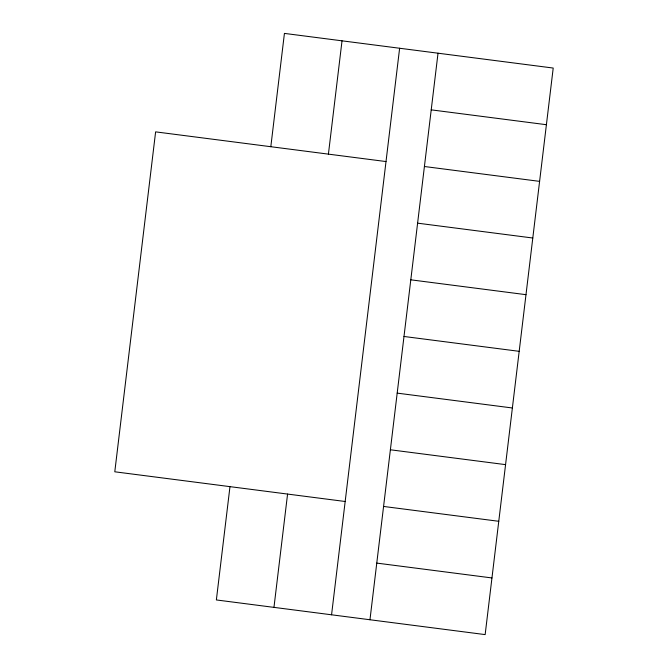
<?xml version="1.0" encoding="UTF-8"?>
<svg xmlns="http://www.w3.org/2000/svg" width="668" height="668" viewBox="0 0 668 668"><rect width="100%" height="100%" fill="white"/><g stroke="black" fill="none" stroke-linecap="round" stroke-linejoin="round"><path stroke-width="1" d="M229.976 486.638L216.365 599.947L485.152 634.6L553.213 68.052L284.426 33.4L270.816 146.709M273.964 607.379L287.574 494.07M328.414 154.133L342.024 40.823M331.562 614.802L399.623 48.246M369.963 619.754L438.024 53.198M431.211 109.853L546.407 124.707M386.012 161.556L155.619 131.863L114.787 471.792L345.172 501.493M424.405 166.507L539.602 181.362M417.6 223.162L532.797 238.017M410.795 279.817L525.992 294.671M403.99 336.472L519.186 351.326M397.184 393.126L512.381 407.981M390.379 449.781L505.576 464.636M383.574 506.444L498.762 521.29M376.769 563.099L491.957 577.945"/></g></svg>
